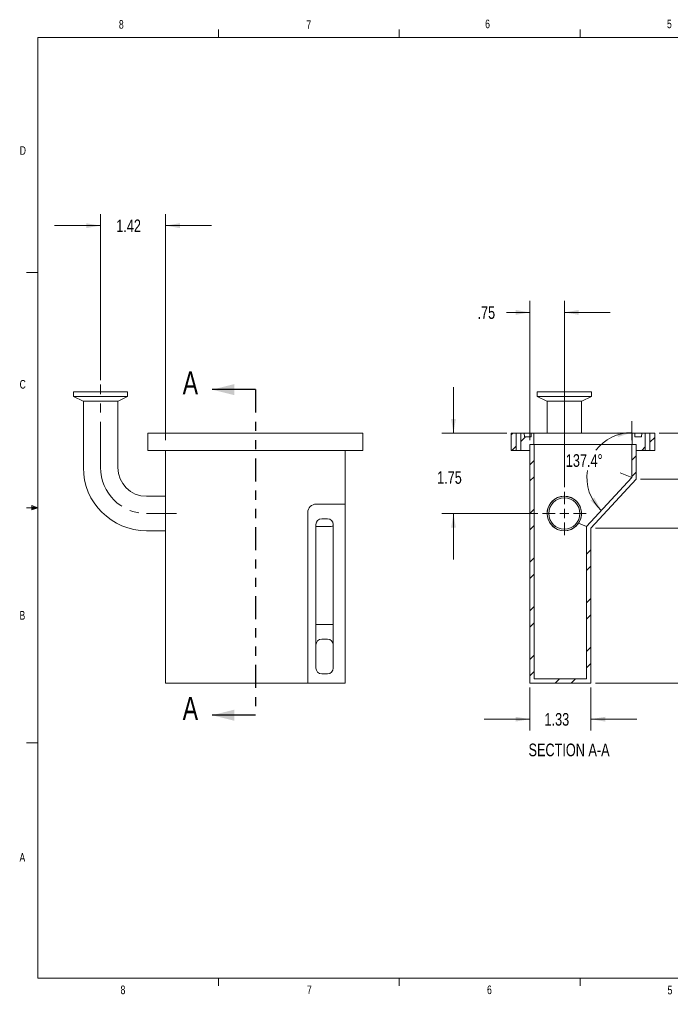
# Model space of a CAD drawing. Header units: inches. Extents: x 0.4 to 16.6, y 0.2 to 10.8.
# Drawn here: x 0.43 to 7.54, y 0.21 to 10.84 of the extents above; entities that cross this region are included whole.
import ezdxf

# ---------------------------------------------------------------- set-up
doc = ezdxf.new("R2010")
doc.units = ezdxf.units.IN
doc.header["$MEASUREMENT"] = 0
doc.linetypes.add('CENTERX2', pattern=[0.8, 0.5, -0.1, 0.1, -0.1])
doc.linetypes.add('PHANTOM', pattern=[0.5, 0.25, -0.05, 0.05, -0.05, 0.05, -0.05])
doc.styles.add('SLDTEXTSTYLE0', font='TXT', dxfattribs={"width": 0.75})
doc.dimstyles.new('SLDDIMSTYLE0', dxfattribs={"dimtxt": 0.137795, "dimasz": 0.156, "dimexe": 0, "dimexo": 0.0625, "dimgap": 0.034449, "dimtad": 0, "dimtih": 1, "dimtoh": 1, "dimlfac": 2, "dimzin": 12, "dimdsep": 46, "dimtxsty": 'SLDTEXTSTYLE0', "dimsah": 1, "dimcen": 0.09, "dimadec": 0, "dimazin": 0, "dimtfac": 1, "dimtofl": 0, "dimtmove": 0, "dimatfit": 3, "dimfxl": 0, "dimtolj": 1, "dimtzin": 12, "dimarcsym": 0})
doc.dimstyles.new('SLDDIMSTYLE1', dxfattribs={"dimtxt": 0.137795, "dimasz": 0.156, "dimexe": 0, "dimexo": 0.0625, "dimgap": 0.034449, "dimtad": 0, "dimtih": 1, "dimtoh": 1, "dimlfac": 2, "dimzin": 4, "dimdsep": 46, "dimtxsty": 'SLDTEXTSTYLE0', "dimsah": 1, "dimcen": 0.09, "dimadec": 0, "dimazin": 0, "dimtfac": 1, "dimtofl": 0, "dimtmove": 0, "dimatfit": 3, "dimfxl": 0, "dimtolj": 1, "dimtzin": 12, "dimarcsym": 0})
doc.dimstyles.new('SLDDIMSTYLE2', dxfattribs={"dimtxt": 0.137795, "dimasz": 0.156, "dimexe": 0, "dimexo": 0.0625, "dimgap": 0.034449, "dimtad": 0, "dimtih": 1, "dimtoh": 1, "dimdec": 4, "dimlfac": 2, "dimzin": 12, "dimdsep": 46, "dimtxsty": 'SLDTEXTSTYLE0', "dimsah": 1, "dimcen": 0.09, "dimazin": 0, "dimtfac": 1, "dimtofl": 0, "dimtmove": 0, "dimatfit": 3, "dimfxl": 0, "dimtolj": 1, "dimtzin": 12, "dimarcsym": 0})

# ---------------------------------------------------------------- blocks, each defined once
blk = doc.blocks.new('*D5')
at = {"color": 7, "linetype": 'Continuous', "lineweight": 0}
for p, q in [((1.309, 6.909), (1.309, 8.716)), ((2.017, 6.255), (2.017, 8.716)), ((1.309, 8.591), (0.809, 8.591)), ((2.017, 8.591), (2.517, 8.591))]:
    blk.add_line(p, q, dxfattribs=at)
for points in [[(1.309, 8.591), (1.153, 8.617), (1.153, 8.565)], [(2.017, 8.591), (2.173, 8.565), (2.173, 8.617)]]:
    blk.add_solid(points, dxfattribs=at)
at = {"color": 7, "linetype": 'Continuous', "lineweight": 0, "insert": (1.48, 8.658), "char_height": 0.1378, "attachment_point": 1, "style": 'SLDTEXTSTYLE0'}
blk.add_mtext('1.42', dxfattribs=at)
blk = doc.blocks.new('*D6')
at = {"color": 7, "linetype": 'Continuous', "lineweight": 0}
for p, q in [((5.153, 6.33), (5.153, 6.83)), ((5.733, 6.33), (5.028, 6.33)), ((6.073, 5.455), (5.028, 5.455)), ((5.153, 5.455), (5.153, 4.955))]:
    blk.add_line(p, q, dxfattribs=at)
for points in [[(5.153, 6.33), (5.179, 6.486), (5.127, 6.486)], [(5.153, 5.455), (5.127, 5.299), (5.179, 5.299)]]:
    blk.add_solid(points, dxfattribs=at)
at = {"color": 7, "linetype": 'Continuous', "lineweight": 0, "insert": (4.975, 5.916), "char_height": 0.1378, "attachment_point": 1, "style": 'SLDTEXTSTYLE0'}
blk.add_mtext('1.75', dxfattribs=at)
blk = doc.blocks.new('*D7')
at = {"color": 7, "linetype": 'Continuous', "lineweight": 0}
for p, q in [((5.986, 6.255), (5.986, 7.771)), ((6.361, 5.743), (6.361, 7.771)), ((5.986, 7.646), (5.732, 7.646)), ((6.361, 7.646), (6.861, 7.646))]:
    blk.add_line(p, q, dxfattribs=at)
for points in [[(5.986, 7.646), (5.83, 7.672), (5.83, 7.62)], [(6.361, 7.646), (6.517, 7.62), (6.517, 7.672)]]:
    blk.add_solid(points, dxfattribs=at)
at = {"color": 7, "linetype": 'Continuous', "lineweight": 0, "insert": (5.415, 7.713), "char_height": 0.1378, "attachment_point": 1, "style": 'SLDTEXTSTYLE0'}
blk.add_mtext('.75', dxfattribs=at)
blk = doc.blocks.new('*D8')
at = {"color": 7, "linetype": 'Continuous', "lineweight": 0}
for p, q in [((8.008, 7.174), (7.883, 7.174)), ((7.883, 7.174), (7.883, 6.33)), ((7.395, 6.33), (8.008, 6.33)), ((7.883, 6.33), (7.883, 5.83)), ((7.192, 5.83), (8.008, 5.83))]:
    blk.add_line(p, q, dxfattribs=at)
for points in [[(7.883, 6.33), (7.857, 6.174), (7.909, 6.174)], [(7.883, 5.83), (7.909, 5.986), (7.857, 5.986)]]:
    blk.add_solid(points, dxfattribs=at)
at = {"color": 7, "linetype": 'Continuous', "lineweight": 0, "insert": (8.07, 7.24), "char_height": 0.1378, "attachment_point": 1, "style": 'SLDTEXTSTYLE0'}
blk.add_mtext('1.00', dxfattribs=at)
blk = doc.blocks.new('*D9')
at = {"color": 7, "linetype": 'Continuous', "lineweight": 0}
for p, q in [((5.986, 3.558), (5.986, 3.089)), ((6.65, 3.558), (6.65, 3.089)), ((5.986, 3.214), (5.486, 3.214)), ((6.65, 3.214), (7.15, 3.214))]:
    blk.add_line(p, q, dxfattribs=at)
for points in [[(5.986, 3.214), (5.83, 3.24), (5.83, 3.188)], [(6.65, 3.214), (6.806, 3.188), (6.806, 3.24)]]:
    blk.add_solid(points, dxfattribs=at)
at = {"color": 7, "linetype": 'Continuous', "lineweight": 0, "insert": (6.145, 3.281), "char_height": 0.1378, "attachment_point": 1, "style": 'SLDTEXTSTYLE0'}
blk.add_mtext('1.33', dxfattribs=at)
blk = doc.blocks.new('*D10')
at = {"color": 7, "linetype": 'Continuous', "lineweight": 0}
blk.add_line((7.095, 6.255), (7.095, 6.462), dxfattribs=at)
for start, end in [(90, 142.8178), (170.9719, 227.3563)]:
    blk.add_arc((7.095, 5.848), 0.489, start, end, dxfattribs=at)
for points in [[(7.095, 6.337), (6.937, 6.339), (6.945, 6.288)], [(6.764, 5.489), (6.687, 5.627), (6.647, 5.595)]]:
    blk.add_solid(points, dxfattribs=at)
at = {"color": 7, "linetype": 'Continuous', "lineweight": 0, "insert": (6.377, 6.101), "char_height": 0.1378, "attachment_point": 1, "style": 'SLDTEXTSTYLE0'}
blk.add_mtext('137.4°', dxfattribs=at)
blk = doc.blocks.new('*D11')
at = {"color": 7, "linetype": 'Continuous', "lineweight": 0}
for p, q in [((6.7, 5.296), (8.008, 5.296)), ((7.883, 5.296), (7.883, 4.602)), ((7.883, 3.608), (7.883, 4.383)), ((6.7, 3.608), (8.008, 3.608))]:
    blk.add_line(p, q, dxfattribs=at)
for points in [[(7.883, 5.296), (7.857, 5.14), (7.909, 5.14)], [(7.883, 3.608), (7.909, 3.764), (7.857, 3.764)]]:
    blk.add_solid(points, dxfattribs=at)
at = {"color": 7, "linetype": 'Continuous', "lineweight": 0, "insert": (7.704, 4.559), "char_height": 0.1378, "attachment_point": 1, "style": 'SLDTEXTSTYLE0'}
blk.add_mtext('3.38', dxfattribs=at)
blk = doc.blocks.new('SW_CENTERMARKSYMBOL_0')
at = {"color": 0, "linetype": 'Continuous', "lineweight": 0}
for p, q in [((0, 0.1), (0, 0.2375)), ((-0.1, 0), (-0.2375, 0)), ((0, 0), (-0.05, 0)), ((0, 0), (0, 0.05)), ((0, 0), (0, -0.05)), ((0, 0), (0.05, 0)), ((0.1, 0), (0.2375, 0)), ((0, -0.1), (0, -0.2375))]:
    blk.add_line(p, q, dxfattribs=at)

msp = doc.modelspace()

# ---------------------------------------------------------------- hatches: boundary and pattern name
at = {"linetype": 'Continuous', "lineweight": 0}
h = msp.add_hatch(dxfattribs=at)
h.set_pattern_fill('ANSI32', style=0)
h.paths.add_polyline_path([(5.834356, 6.330064), (5.782731, 6.330064), (5.782731, 6.142564), (5.834356, 6.142564)], flags=0)
h = msp.add_hatch(dxfattribs=at)
h.set_pattern_fill('ANSI32', style=0)
h.paths.add_polyline_path([(5.985856, 6.205064), (6.027731, 6.205064), (6.027731, 6.330064), (6.000231, 6.330064), (6.000231, 6.290064), (5.927731, 6.290064), (5.924231, 6.330064), (5.887606, 6.330064), (5.887606, 6.142564), (5.985856, 6.142564)], flags=0)
h = msp.add_hatch(dxfattribs=at)
h.set_pattern_fill('ANSI32', style=0)
h.paths.add_polyline_path([(7.100231, 6.205064), (7.142106, 6.205064), (7.142106, 6.142564), (7.240356, 6.142564), (7.240356, 6.330064), (7.20373, 6.330064), (7.200231, 6.290064), (7.127731, 6.290064), (7.127731, 6.330064), (7.100231, 6.330064)], flags=0)
h = msp.add_hatch(dxfattribs=at)
h.set_pattern_fill('ANSI32', style=0)
h.paths.add_polyline_path([(7.293606, 6.142564), (7.345231, 6.142564), (7.345231, 6.330064), (7.293606, 6.330064)], flags=0)
h = msp.add_hatch(dxfattribs=at)
h.set_pattern_fill('ANSI32', style=0)
h.paths.add_polyline_path([(6.032731, 6.205064), (5.985856, 6.205064), (5.985856, 3.608064), (6.649856, 3.608064), (6.649856, 5.295564), (7.142106, 5.830064), (7.142106, 6.205064), (7.095231, 6.205064), (7.095231, 5.84836), (6.602981, 5.31386), (6.602981, 3.654939), (6.032731, 3.654939)], flags=0)

# ---------------------------------------------------------------- linework, layer by layer
at = {"color": 7, "linetype": 'Continuous', "lineweight": 0}
for p, q in [((0.626252, 10.642073), (16.376252, 10.642073)), ((0.626252, 10.642073), (0.626252, 0.392073)), ((2.594752, 10.642073), (2.594752, 10.726872)), ((4.563502, 10.642073), (4.563502, 10.726872)), ((6.532252, 10.642073), (6.532252, 10.726872)), ((0.626252, 8.079573), (0.501252, 8.079573)), ((0.55907, 5.541083), (0.55907, 5.494495)), ((0.626252, 5.517073), (0.55907, 5.541083)), ((0.626252, 5.517073), (0.55907, 5.526111)), ((0.626252, 5.517073), (0.501252, 5.517073)), ((0.626252, 5.517073), (0.55907, 5.506765)), ((0.626252, 5.517073), (0.55907, 5.494495)), ((0.626252, 2.954573), (0.501252, 2.954573)), ((16.376252, 0.392073), (0.626252, 0.392073)), ((2.594752, 0.392073), (2.594752, 0.307274)), ((4.563502, 0.392073), (4.563502, 0.307274)), ((6.532252, 0.392073), (6.532252, 0.307274))]:
    msp.add_line(p, q, dxfattribs=at)
at = {"color": 7, "linetype": 'CENTERX2', "lineweight": 0}
for p, q in [((1.309356, 5.955064), (1.309356, 6.858804)), ((1.809356, 5.455064), (2.138096, 5.455064))]:
    msp.add_line(p, q, dxfattribs=at)
at = {"color": 7, "linetype": 'Continuous', "lineweight": 30}
for p, q in [((2.995606, 6.804709), (2.525606, 6.804709)), ((2.995606, 3.257344), (2.525606, 3.257344))]:
    msp.add_line(p, q, dxfattribs=at)
at = {"color": 7, "linetype": 'PHANTOM', "lineweight": 30}
msp.add_line((2.995606, 6.804709), (2.995606, 3.257344), dxfattribs=at)
at = {"color": 7, "linetype": 'Continuous', "lineweight": 15}
for p, q in [((1.014356, 6.780064), (1.014356, 6.730064)), ((1.604356, 6.780064), (1.014356, 6.780064)), ((1.014356, 6.730064), (1.119356, 6.680064)), ((1.604356, 6.730064), (1.014356, 6.730064)), ((1.499356, 6.680064), (1.604356, 6.730064)), ((1.604356, 6.730064), (1.604356, 6.780064)), ((6.065856, 6.780064), (6.065856, 6.730064)), ((6.623332, 6.780064), (6.065856, 6.780064)), ((6.065856, 6.730064), (6.170856, 6.680064)), ((6.623332, 6.730064), (6.065856, 6.730064)), ((6.550856, 6.680064), (6.655856, 6.730064)), ((6.655856, 6.780064), (6.623332, 6.780064)), ((6.655856, 6.730064), (6.623332, 6.730064)), ((6.655856, 6.730064), (6.655856, 6.780064)), ((1.499356, 6.680064), (1.119356, 6.680064)), ((1.121856, 6.680064), (1.121856, 5.955064)), ((1.496856, 5.955064), (1.496856, 6.680064)), ((6.529908, 6.680064), (6.170856, 6.680064)), ((6.173356, 6.680064), (6.173356, 6.330064)), ((6.550856, 6.680064), (6.529908, 6.680064)), ((6.548356, 6.330064), (6.548356, 6.680064)), ((1.824106, 6.330064), (1.824106, 6.142564)), ((1.824106, 6.330064), (4.167106, 6.330064)), ((4.167106, 6.330064), (4.167106, 6.142564)), ((5.782731, 6.330064), (5.782731, 6.142564)), ((5.782731, 6.330064), (5.834356, 6.330064)), ((5.834356, 6.142564), (5.834356, 6.330064)), ((5.887606, 6.330064), (5.834356, 6.330064)), ((5.887606, 6.330064), (5.887606, 6.142564)), ((5.887606, 6.330064), (5.924231, 6.330064)), ((5.924231, 6.330064), (5.927731, 6.290064)), ((5.924231, 6.330064), (6.000231, 6.330064)), ((5.927731, 6.290064), (6.000231, 6.290064)), ((6.000231, 6.290064), (6.000231, 6.330064)), ((6.000231, 6.330064), (6.027731, 6.330064)), ((6.027731, 6.205064), (6.027731, 6.330064)), ((6.157731, 6.330064), (6.027731, 6.330064)), ((6.970231, 6.330064), (6.157731, 6.330064)), ((7.100231, 6.330064), (6.970231, 6.330064)), ((7.100231, 6.330064), (7.100231, 6.205064)), ((7.100231, 6.330064), (7.127731, 6.330064)), ((7.127731, 6.330064), (7.127731, 6.290064)), ((7.127731, 6.330064), (7.20373, 6.330064)), ((7.127731, 6.290064), (7.200231, 6.290064)), ((7.200231, 6.290064), (7.20373, 6.330064)), ((7.20373, 6.330064), (7.240356, 6.330064)), ((7.240356, 6.142564), (7.240356, 6.330064)), ((7.293606, 6.330064), (7.240356, 6.330064)), ((7.293606, 6.330064), (7.293606, 6.142564)), ((7.293606, 6.330064), (7.345231, 6.330064)), ((7.345231, 6.142564), (7.345231, 6.330064)), ((5.985856, 6.142564), (5.985856, 6.205064)), ((6.027731, 6.205064), (5.985856, 6.205064)), ((5.985856, 6.205064), (5.985856, 3.608064)), ((6.032731, 6.205064), (5.985856, 6.205064)), ((6.032731, 6.205064), (6.032731, 3.654939)), ((6.032731, 6.205064), (6.157731, 6.205064)), ((6.970231, 6.205064), (6.157731, 6.205064)), ((6.970231, 6.205064), (7.095231, 6.205064)), ((7.095231, 5.84836), (7.095231, 6.205064)), ((7.142106, 6.205064), (7.095231, 6.205064)), ((7.142106, 6.205064), (7.100231, 6.205064)), ((7.142106, 6.205064), (7.142106, 6.142564)), ((7.142106, 5.830064), (7.142106, 6.205064)), ((1.824106, 6.142564), (4.167106, 6.142564)), ((2.017481, 6.142564), (2.017481, 3.608064)), ((3.973481, 6.142564), (3.973481, 5.558064)), ((5.782731, 6.142564), (5.834356, 6.142564)), ((5.887606, 6.142564), (5.834356, 6.142564)), ((5.887606, 6.142564), (5.985856, 6.142564)), ((7.142106, 6.142564), (7.240356, 6.142564)), ((7.293606, 6.142564), (7.240356, 6.142564)), ((7.293606, 6.142564), (7.345231, 6.142564)), ((6.602981, 5.31386), (7.095231, 5.84836)), ((7.095231, 5.84836), (6.970231, 5.89715)), ((6.649856, 5.295564), (7.142106, 5.830064)), ((2.017481, 5.642564), (1.809356, 5.642564)), ((3.973481, 5.558064), (3.659731, 5.558064)), ((3.973481, 3.608064), (3.973481, 5.558064)), ((3.565981, 5.464314), (3.565981, 3.608064)), ((3.655481, 5.335564), (3.655481, 3.770564)), ((3.801606, 5.31386), (3.655481, 5.31386)), ((3.780481, 5.398064), (3.717981, 5.398064)), ((3.842981, 3.770564), (3.842981, 5.335564)), ((6.602981, 5.31386), (6.514939, 5.348225)), ((6.602981, 3.654939), (6.602981, 5.31386)), ((1.809356, 5.267564), (2.017481, 5.267564)), ((6.649856, 3.608064), (6.649856, 5.295564)), ((3.659731, 4.245564), (3.655481, 4.245467)), ((3.842981, 4.245564), (3.659731, 4.245564)), ((3.780481, 4.085564), (3.717981, 4.085564)), ((3.717981, 3.708064), (3.780481, 3.708064)), ((6.032731, 3.654939), (6.602981, 3.654939)), ((3.565981, 3.608064), (2.017481, 3.608064)), ((3.565981, 3.608064), (3.973481, 3.608064)), ((5.985856, 3.608064), (6.649856, 3.608064))]:
    msp.add_line(p, q, dxfattribs=at)
for radius in [0.1875, 0.17]:
    msp.add_circle((6.360856, 5.455064), radius, dxfattribs=at)
for centre, radius, start, end in [((1.809356, 5.955064), 0.6875, 180, 270), ((1.809356, 5.955064), 0.3125, 180, 270), ((6.360856, 5.455064), 0.1875, 354.8536652, 308.6577259), ((3.659731, 5.464314), 0.09375, 90, 180), ((6.360856, 5.455064), 0.1875, 325.2631673, 354.8536652), ((3.717981, 5.335564), 0.0625, 90, 180), ((3.780481, 5.335564), 0.0625, 0, 90), ((3.717981, 4.023064), 0.0625, 90, 180), ((3.780481, 4.023064), 0.0625, 0, 90), ((3.717981, 3.770564), 0.0625, 180, 270), ((3.780481, 3.770564), 0.0625, 270, 0)]:
    msp.add_arc(centre, radius, start, end, dxfattribs=at)
at = {"color": 7, "linetype": 'CENTERX2', "lineweight": 0}
msp.add_arc((1.809356, 5.955064), 0.5, 180, 270, dxfattribs=at)
at = {"color": 7, "linetype": 'Continuous', "lineweight": 15}
msp.add_ellipse((3.801606, 5.36265), major_axis=(0.125, 0), ratio=0.3903226, start_param=4.71238898, end_param=5.049752095, dxfattribs=at)
msp.add_open_spline([(6.514939, 5.348225), (6.509867, 5.340909), (6.504265, 5.333935), (6.491909, 5.320663), (6.485159, 5.314389), (6.477981, 5.308647)], degree=3, knots=[0, 0, 0, 0, 0.5, 0.5, 1, 1, 1, 1], dxfattribs=at)
at = {"color": 7, "linetype": 'Continuous', "lineweight": 30}
for points in [[(2.525606, 6.804709), (2.765606, 6.744709), (2.765606, 6.864709)], [(2.525606, 3.257344), (2.765606, 3.197344), (2.765606, 3.317344)]]:
    msp.add_solid(points, dxfattribs=at)

# ---------------------------------------------------------------- block references
at = {"color": 7, "linetype": 'Continuous', "lineweight": 0}
msp.add_blockref('SW_CENTERMARKSYMBOL_0', (6.360856, 5.455064), dxfattribs=at)

# ---------------------------------------------------------------- texts
at = {"color": 7, "linetype": 'Continuous', "lineweight": 0, "attachment_point": 1, "style": 'SLDTEXTSTYLE0'}
for s, insert, char_height in [('6', (5.498688, 10.835649), 0.09375), ('5', (7.478695, 10.836186), 0.09375), ('8', (1.509089, 10.830399), 0.09375), ('7', (3.550987, 10.827558), 0.09375), ('D', (0.42861, 9.456448), 0.09375), ('C', (0.427314, 6.909245), 0.09375), ('B', (0.426402, 4.392146), 0.09375), ('SECTION A-A', (5.97076, 2.948177), 0.13779528), ('A', (0.42601, 1.754751), 0.09375), ('8', (1.526774, 0.311864), 0.09375), ('7', (3.557427, 0.312162), 0.09375), ('6', (5.518825, 0.312556), 0.09375), ('5', (7.485116, 0.309487), 0.09375)]:
    msp.add_mtext(s, dxfattribs=dict(at, insert=insert, char_height=char_height))
at = {"color": 7, "linetype": 'Continuous', "char_height": 0.25, "attachment_point": 1, "style": 'SLDTEXTSTYLE0'}
for insert in [(2.203758, 7.003241), (2.203758, 3.455876)]:
    msp.add_mtext('A', dxfattribs=dict(at, insert=insert))

# ---------------------------------------------------------------- dimensions: what is measured, and where the dimension line sits
at = {"color": 7, "linetype": 'Continuous', "lineweight": 0}
for base, p1, p2, picture, middle in [((2.017481, 8.591087), (1.309356, 6.858804), (2.017481, 6.205064), '*D5', (1.657795, 8.591087)), ((6.360856, 7.646206), (5.985856, 6.205064), (6.360856, 5.692564), '*D7', (5.541859, 7.646206)), ((6.649856, 3.214363), (5.985856, 3.608064), (6.649856, 3.608064), '*D9', (6.323481, 3.214363))]:
    dim = msp.add_linear_dim(base=base, p1=p1, p2=p2, dimstyle='SLDDIMSTYLE0', dxfattribs=at)
    dim.commit()
    dim.dimension.update_dxf_attribs({"geometry": picture, "text_midpoint": middle, "dimtype": 160})
for base, p1, p2, dimstyle, picture, middle in [((7.882547, 5.830064), (7.345231, 6.330064), (7.142106, 5.830064), 'SLDDIMSTYLE1', '*D8', (7.882547, 7.173765)), ((5.152809, 6.330064), (6.123356, 5.455064), (5.782731, 6.330064), 'SLDDIMSTYLE0', '*D6', (5.152809, 5.84979)), ((7.8825471332, 5.2955638003), (6.6498555825, 3.6080638003), (6.6498555825, 5.2955638003), 'SLDDIMSTYLE0', '*D11', (7.8825471332, 4.492308947))]:
    dim = msp.add_linear_dim(base=base, p1=p1, p2=p2, angle=90, dimstyle=dimstyle, dxfattribs=at)
    dim.commit()
    dim.dimension.update_dxf_attribs({"geometry": picture, "text_midpoint": middle, "dimtype": 160})
dim = msp.add_angular_dim_2l(base=(6.819467, 6.252023), line1=((7.095231, 5.84836), (7.095231, 6.205064)), line2=((6.602981, 5.31386), (7.095231, 5.84836)), dimstyle='SLDDIMSTYLE2', dxfattribs=at)
dim.commit()
dim.dimension.update_dxf_attribs({"geometry": '*D10', "text_midpoint": (6.639827, 6.026115), "dimtype": 162})

doc.saveas('drawing.dxf')
